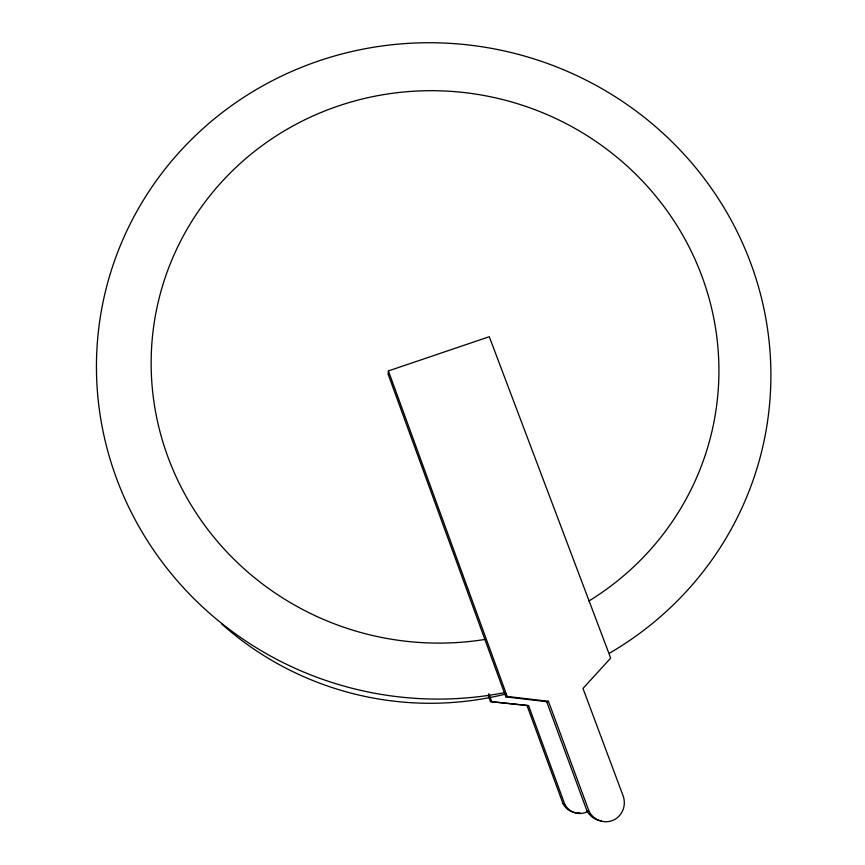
<?xml version="1.0" encoding="UTF-8"?>
<svg xmlns="http://www.w3.org/2000/svg" width="865" height="865" viewBox="0 0 865 865"><rect width="100%" height="100%" fill="white"/><g stroke="black" fill="none" stroke-linecap="round" stroke-linejoin="round"><path stroke-width="1.3" d="M388.407 370.923L388.125 374.199L505.83 696.876L546.691 701.688L548.442 701.31L589.108 811.435A19.538 18.814 77.3 0 0 612.409 820.539A19.354 18.63 77.3 0 0 623.049 795.713L582.988 688.443L610.679 658.092L489.287 336.723L388.407 370.923L507.204 696.455L548.442 701.31M488.163 695.255L490.466 701.601L528.569 705.602L564.769 804.266A17.484 16.878 78.9 0 0 585.637 812.419A17.311 16.716 78.9 0 0 587.627 811.5M505.83 696.876L507.204 696.455M490.466 701.601L528.569 705.602M527.163 705.916L563.039 803.758L564.769 804.266M546.691 701.688L586.957 810.797L589.108 811.435M488.812 693.654L491.579 701.266M579.864 812.808A17.332 16.738 79 0 1 563.039 803.758M601.283 820.874A19.354 18.641 77.4 0 1 586.957 810.797M504.49 692.649A337.718 327.662 12.9 0 1 103.13 301.647A337.718 327.662 12.9 0 1 627.017 104.535A337.718 327.662 12.9 0 1 609.695 653.064M506.047 693.935A306.643 298.912 12.5 0 1 221.905 624.152M484.887 639.44A284.315 275.773 13 0 1 157.668 304.415A284.315 275.773 13 0 1 596.818 142.065A284.315 275.773 13 0 1 588.946 600.98"/></g></svg>
